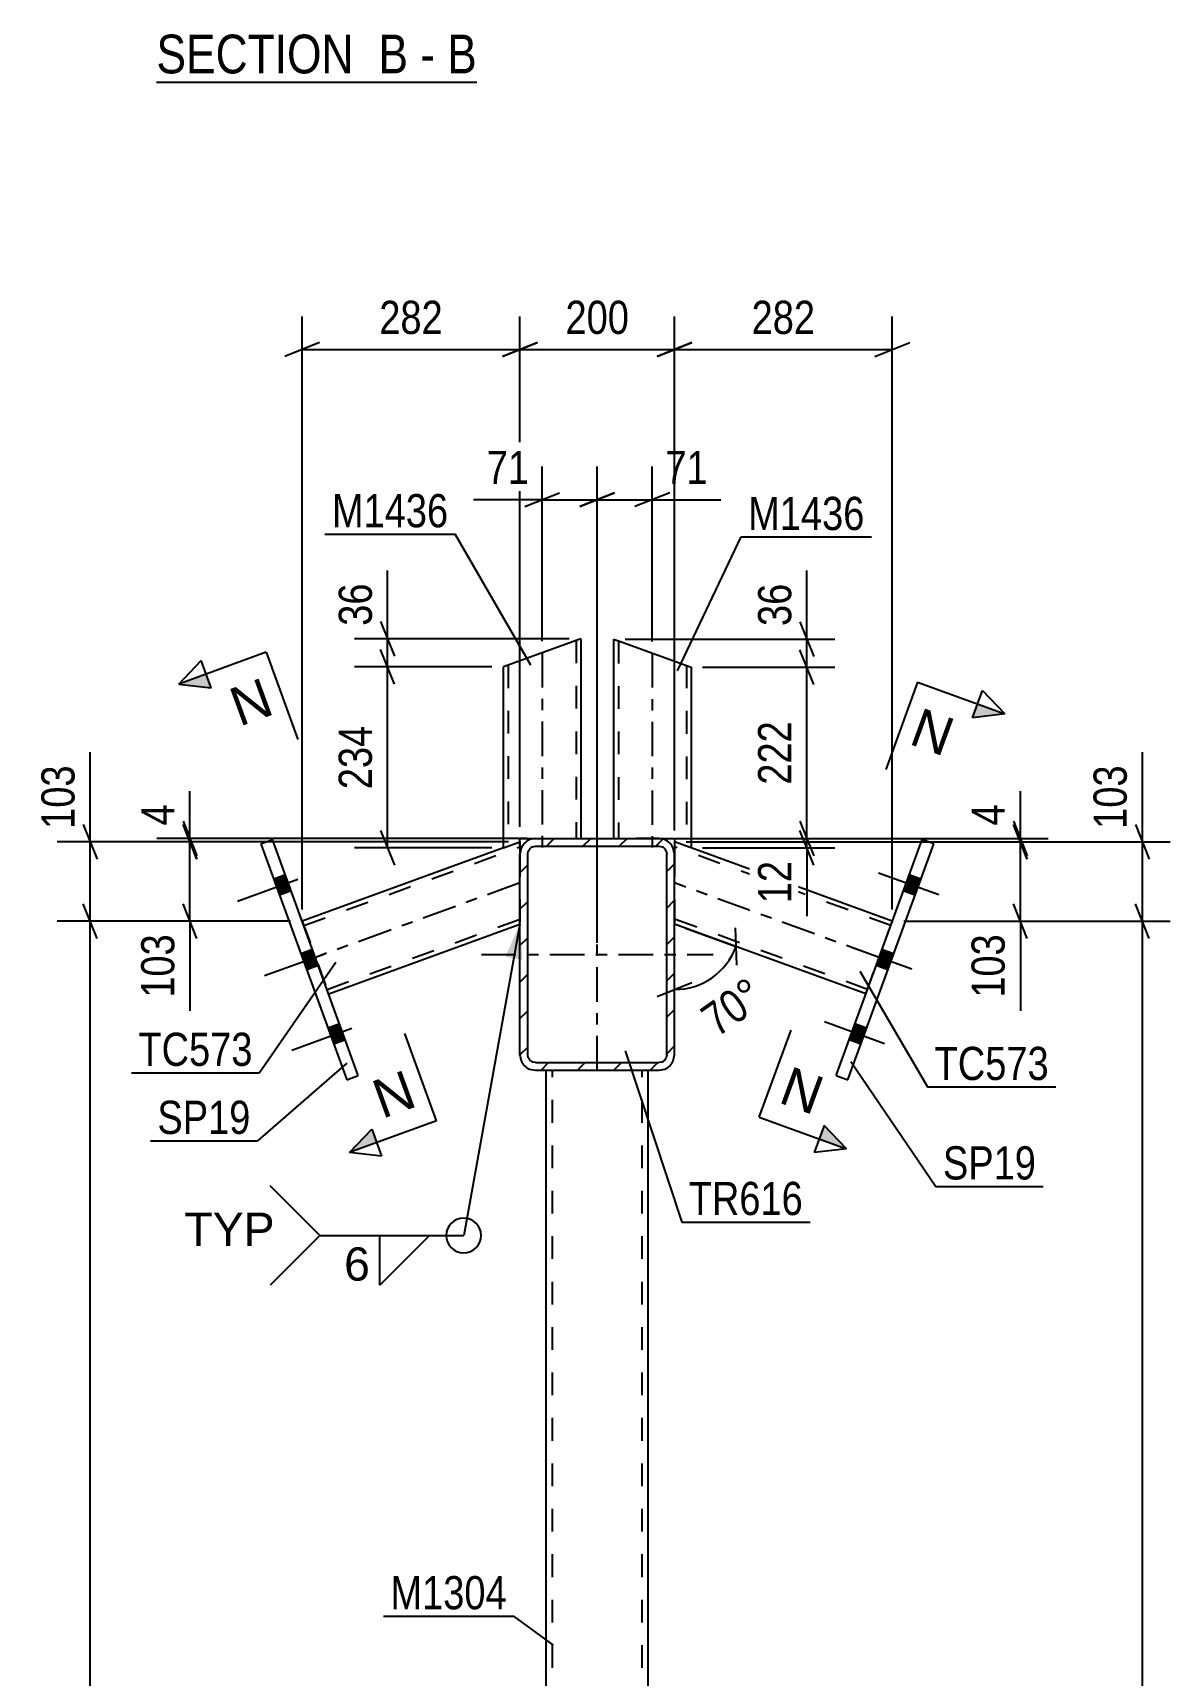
# Model space of a CAD drawing. Header units: millimetres. Extents: x -177 to 1012, y -676 to 165.
# Drawn here: x 353.2 to 451.4, y -439.7 to -298 of the extents above; entities that cross this region are included whole.
import ezdxf

# ---------------------------------------------------------------- set-up
doc = ezdxf.new("R2010")
doc.units = ezdxf.units.MM
doc.linetypes.add('DXK_LINE_DOT2', pattern=[3.9198, 1.9599, -1.9599])
doc.linetypes.add('DXK_LINE_DOT3', pattern=[5.9187, 2.979, -0.9799, 0.9799, -0.9799])
doc.styles.add('Arial', font='ARIAL.TTF', dxfattribs={"height": 0.2})
doc.styles.add('Arial Narrow', font='ARIALN.TTF', dxfattribs={"height": 0.2})

# ---------------------------------------------------------------- blocks, each defined once
blk = doc.blocks.new('Unknown-761545539-13 - 4645')
at = {"color": 6, "linetype": 'Continuous'}
blk.add_line((363.89, -302.28), (391.54, -302.28), dxfattribs=at)
at = {"color": 0, "linetype": 'Continuous'}
for points in [[(382, -301.53), (382, -298.03), (363.89, -298.03), (363.89, -301.53)], [(385.6, -301.53), (385.6, -298.03), (383.05, -298.03), (383.05, -301.53)], [(387.93, -301.53), (387.93, -298.03), (386.65, -298.03), (386.65, -301.53)], [(391.54, -301.53), (391.54, -298.03), (388.98, -298.03), (388.98, -301.53)]]:
    blk.add_wipeout(points, dxfattribs=at)
at = {"color": 7, "linetype": 'Continuous', "style": 'Arial Narrow'}
for s, p in [('SECTION ', (363.89, -301.53)), ('B', (383.05, -301.53)), ('B', (388.98, -301.53)), ('-', (386.65, -301.53))]:
    blk.add_text(s, height=3.34, dxfattribs=at).set_placement(p)
blk = doc.blocks.new('Part-761545539-7983 - 7971')
at = {"color": 2, "linetype": 'Continuous'}
for p, q in [((397.53, -460.47), (397.53, -387.54)), ((406.33, -460.47), (406.33, -387.54))]:
    blk.add_line(p, q, dxfattribs=at)
at = {"color": 7, "linetype": 'DXK_LINE_DOT2'}
for p, q in [((397.53, -387.54), (406.33, -387.54)), ((398.06, -580.21), (398.06, -387.54)), ((405.8, -580.21), (405.8, -387.54))]:
    blk.add_line(p, q, dxfattribs=at)
blk = doc.blocks.new('Bolt-761545539-8017 - 7971')
at = {"linetype": 'Continuous'}
for points in [[(375.52, -372.07), (375.02, -370.69), (374.02, -371.06), (374.52, -372.44)], [(375.52, -372.07), (375.02, -370.69), (374.02, -371.06), (374.52, -372.44)], [(375.52, -372.07), (375.02, -370.69), (374.02, -371.06), (374.52, -372.44)], [(377.86, -378.49), (377.36, -377.11), (376.36, -377.48), (376.86, -378.86)], [(377.86, -378.49), (377.36, -377.11), (376.36, -377.48), (376.86, -378.86)], [(380.2, -384.91), (379.7, -383.54), (378.69, -383.9), (379.19, -385.28)], [(380.2, -384.91), (379.7, -383.54), (378.69, -383.9), (379.19, -385.28)], [(380.2, -384.91), (379.7, -383.54), (378.69, -383.9), (379.19, -385.28)]]:
    blk.add_hatch(color=1, dxfattribs=at).paths.add_polyline_path(points)
at = {"color": 1, "linetype": 'Continuous'}
for p, q in [((376.09, -371.09), (370.89, -372.98)), ((376.09, -371.09), (370.89, -372.98)), ((376.09, -371.09), (370.89, -372.98)), ((375.02, -370.69), (374.02, -371.06)), ((375.02, -370.69), (374.02, -371.06)), ((375.02, -370.69), (374.02, -371.06)), ((375.52, -372.07), (374.52, -372.44)), ((375.52, -372.07), (374.52, -372.44)), ((375.52, -372.07), (374.52, -372.44)), ((378.42, -377.51), (373.22, -379.4)), ((378.42, -377.51), (373.22, -379.4)), ((377.36, -377.11), (376.36, -377.48)), ((377.36, -377.11), (376.36, -377.48)), ((377.86, -378.49), (376.86, -378.86)), ((377.86, -378.49), (376.86, -378.86)), ((380.76, -383.93), (375.56, -385.82)), ((380.76, -383.93), (375.56, -385.82)), ((380.76, -383.93), (375.56, -385.82)), ((379.7, -383.54), (378.69, -383.9)), ((379.7, -383.54), (378.69, -383.9)), ((379.7, -383.54), (378.69, -383.9)), ((380.2, -384.91), (379.19, -385.28)), ((380.2, -384.91), (379.19, -385.28)), ((380.2, -384.91), (379.19, -385.28))]:
    blk.add_line(p, q, dxfattribs=at)
blk = doc.blocks.new('Part-761545539-8029 - 7971')
at = {"color": 2, "linetype": 'Continuous'}
for p, q in [((372.9, -367.99), (373.9, -367.62)), ((372.9, -367.99), (380.31, -388.35)), ((381.31, -387.98), (373.9, -367.62)), ((380.31, -388.35), (381.31, -387.98))]:
    blk.add_line(p, q, dxfattribs=at)
blk = doc.blocks.new('Part-761545539-8134 - 7971')
at = {"linetype": 'Continuous'}
h = blk.add_hatch(dxfattribs=at)
h.set_pattern_fill('', scale=0.7, style=0, pattern_type=0)
h.set_pattern_definition([(45, (395.2627, -386.2094), (-1.57154, 1.57154), [])])
h.paths.add_polyline_path([(395.26, -368.88), (395.26, -386.21), (395.36, -386.72), (395.65, -387.15), (396.09, -387.44), (396.6, -387.54), (407.26, -387.54), (407.77, -387.44), (408.21, -387.15), (408.49, -386.72), (408.6, -386.21), (408.6, -368.88), (408.49, -368.37), (408.21, -367.93), (407.77, -367.64), (407.26, -367.54), (396.6, -367.54), (396.09, -367.64), (395.65, -367.93), (395.36, -368.37)])
h.paths.add_polyline_path([(396.12, -368.4), (396.34, -368.26), (396.6, -368.21), (407.26, -368.21), (407.52, -368.26), (407.73, -368.4), (407.88, -368.62), (407.93, -368.88), (407.93, -386.21), (407.88, -386.46), (407.73, -386.68), (407.52, -386.83), (407.26, -386.88), (396.6, -386.88), (396.34, -386.83), (396.12, -386.68), (395.98, -386.46), (395.93, -386.21), (395.93, -368.88), (395.98, -368.62)])
at = {"color": 2, "linetype": 'Continuous'}
for p, q in [((395.36, -368.37), (395.26, -368.88)), ((396.6, -367.54), (396.09, -367.64)), ((396.34, -368.26), (396.6, -368.21)), ((396.6, -367.54), (407.26, -367.54)), ((396.6, -368.21), (407.26, -368.21)), ((407.77, -367.64), (407.26, -367.54)), ((407.26, -368.21), (407.52, -368.26)), ((408.6, -368.88), (408.49, -368.37)), ((395.26, -386.21), (395.26, -368.88)), ((395.93, -368.88), (395.98, -368.62)), ((395.93, -386.21), (395.93, -368.88)), ((407.88, -368.62), (407.93, -368.88)), ((407.93, -386.21), (407.93, -368.88)), ((408.6, -386.21), (408.6, -368.88)), ((395.26, -386.21), (395.36, -386.72)), ((395.98, -386.46), (395.93, -386.21)), ((407.93, -386.21), (407.88, -386.46)), ((408.49, -386.72), (408.6, -386.21)), ((396.09, -387.44), (396.6, -387.54)), ((396.6, -386.88), (396.34, -386.83)), ((396.6, -386.88), (407.26, -386.88)), ((396.6, -387.54), (407.26, -387.54)), ((407.52, -386.83), (407.26, -386.88)), ((407.26, -387.54), (407.77, -387.44))]:
    blk.add_line(p, q, dxfattribs=at)
at = {"color": 7, "linetype": 'DXK_LINE_DOT3'}
for p, q in [((401.93, -387.54), (401.93, -367.54)), ((391.93, -377.54), (411.93, -377.54))]:
    blk.add_line(p, q, dxfattribs=at)
at = {"color": 2, "linetype": 'Continuous'}
for centre, radius, start, end in [((396.6, -368.88), 1.33, 112.5, 157.5), ((396.6, -368.88), 0.667, 112.5, 157.5), ((407.26, -368.88), 0.667, 22.5, 67.5), ((407.26, -368.88), 1.33, 22.5, 67.5), ((396.6, -386.21), 1.33, 202.5, 247.5), ((396.6, -386.21), 0.667, 202.5, 247.5), ((407.26, -386.21), 0.667, 292.5, 337.5), ((407.26, -386.21), 1.33, 292.5, 337.5)]:
    blk.add_arc(centre, radius, start, end, dxfattribs=at)
blk = doc.blocks.new('Part-761545539-8074 - 7971')
at = {"color": 2, "linetype": 'Continuous'}
for p, q in [((422.54, -387.98), (429.96, -367.62)), ((423.55, -388.35), (430.96, -367.99)), ((430.96, -367.99), (429.96, -367.62)), ((422.54, -387.98), (423.55, -388.35))]:
    blk.add_line(p, q, dxfattribs=at)
blk = doc.blocks.new('Part-761545539-8079 - 7971')
at = {"color": 2, "linetype": 'Continuous'}
for p, q in [((408.6, -367.83), (408.6, -368.68)), ((427.39, -374.67), (410.02, -368.35)), ((408.6, -368.68), (408.6, -368.88)), ((425.11, -380.94), (408.6, -374.93))]:
    blk.add_line(p, q, dxfattribs=at)
at = {"color": 7, "linetype": 'DXK_LINE_DOT2'}
for p, q in [((410.02, -368.35), (408.6, -367.83)), ((408.6, -367.83), (408.6, -367.9)), ((408.6, -367.9), (408.6, -368.08)), ((427.25, -375.05), (408.6, -368.26)), ((408.6, -368.88), (408.6, -374.93)), ((425.25, -380.56), (408.6, -374.5)), ((425.11, -380.94), (427.39, -374.67))]:
    blk.add_line(p, q, dxfattribs=at)
at = {"color": 7, "linetype": 'DXK_LINE_DOT3'}
blk.add_line((426.25, -377.8), (408.6, -371.38), dxfattribs=at)
blk = doc.blocks.new('Bolt-761545539-8125 - 7971')
at = {"linetype": 'Continuous'}
for points in [[(429.34, -372.44), (429.84, -371.06), (428.84, -370.69), (428.34, -372.07)], [(429.34, -372.44), (429.84, -371.06), (428.84, -370.69), (428.34, -372.07)], [(429.34, -372.44), (429.84, -371.06), (428.84, -370.69), (428.34, -372.07)], [(427, -378.86), (427.5, -377.48), (426.5, -377.12), (426, -378.49)], [(427, -378.86), (427.5, -377.48), (426.5, -377.12), (426, -378.49)], [(424.66, -385.28), (425.17, -383.9), (424.16, -383.54), (423.66, -384.91)], [(424.66, -385.28), (425.17, -383.9), (424.16, -383.54), (423.66, -384.91)], [(424.66, -385.28), (425.17, -383.9), (424.16, -383.54), (423.66, -384.91)]]:
    blk.add_hatch(color=1, dxfattribs=at).paths.add_polyline_path(points)
at = {"color": 1, "linetype": 'Continuous'}
for p, q in [((431.41, -372.41), (426.21, -370.52)), ((431.41, -372.41), (426.21, -370.52)), ((431.41, -372.41), (426.21, -370.52)), ((429.84, -371.06), (428.84, -370.69)), ((429.84, -371.06), (428.84, -370.69)), ((429.84, -371.06), (428.84, -370.69)), ((429.34, -372.44), (428.34, -372.07)), ((429.34, -372.44), (428.34, -372.07)), ((429.34, -372.44), (428.34, -372.07)), ((429.07, -378.83), (423.87, -376.94)), ((429.07, -378.83), (423.87, -376.94)), ((427.5, -377.48), (426.5, -377.12)), ((427.5, -377.48), (426.5, -377.12)), ((427, -378.86), (426, -378.49)), ((427, -378.86), (426, -378.49)), ((426.73, -385.25), (421.53, -383.36)), ((426.73, -385.25), (421.53, -383.36)), ((426.73, -385.25), (421.53, -383.36)), ((425.17, -383.9), (424.16, -383.54)), ((425.17, -383.9), (424.16, -383.54)), ((425.17, -383.9), (424.16, -383.54)), ((424.66, -385.28), (423.66, -384.91)), ((424.66, -385.28), (423.66, -384.91)), ((424.66, -385.28), (423.66, -384.91))]:
    blk.add_line(p, q, dxfattribs=at)
blk = doc.blocks.new('Part-761545539-8147 - 7971')
at = {"color": 2, "linetype": 'Continuous'}
for p, q in [((393.83, -368.35), (376.47, -374.67)), ((395.26, -367.83), (395.26, -367.9)), ((395.26, -367.9), (395.26, -368.08)), ((395.26, -368.08), (395.26, -368.88)), ((378.75, -380.94), (395.26, -374.93))]:
    blk.add_line(p, q, dxfattribs=at)
at = {"color": 7, "linetype": 'DXK_LINE_DOT2'}
for p, q in [((376.61, -375.05), (395.26, -368.26)), ((393.83, -368.35), (395.26, -367.83)), ((395.26, -368.08), (395.26, -367.83)), ((395.26, -368.88), (395.26, -374.93)), ((376.47, -374.67), (378.75, -380.94)), ((378.61, -380.56), (395.26, -374.5))]:
    blk.add_line(p, q, dxfattribs=at)
at = {"color": 7, "linetype": 'DXK_LINE_DOT3'}
blk.add_line((395.26, -371.38), (377.61, -377.8), dxfattribs=at)
blk = doc.blocks.new('Part-761545539-8161 - 7971')
at = {"color": 2, "linetype": 'Continuous'}
for p, q in [((403.35, -367.54), (403.35, -350.34)), ((403.35, -350.34), (403.41, -350.36)), ((403.41, -350.36), (403.58, -350.42)), ((403.58, -350.42), (404.15, -350.63)), ((404.15, -350.63), (410.02, -352.77)), ((410.02, -352.77), (410.02, -368.35)), ((407.26, -367.54), (408.6, -367.54)), ((408.6, -367.54), (408.6, -367.83)), ((409.95, -368.33), (408.6, -367.83)), ((410.02, -368.35), (409.95, -368.33))]:
    blk.add_line(p, q, dxfattribs=at)
at = {"color": 7, "linetype": 'DXK_LINE_DOT2'}
for p, q in [((403.58, -350.42), (404, -350.57)), ((403.75, -350.48), (403.75, -367.54)), ((403.75, -350.48), (403.78, -350.5)), ((403.84, -350.52), (404.15, -350.63)), ((409.62, -352.62), (409.62, -368.2)), ((407.26, -367.54), (403.35, -367.54)), ((409.59, -368.19), (409.52, -368.17))]:
    blk.add_line(p, q, dxfattribs=at)
at = {"color": 7, "linetype": 'DXK_LINE_DOT3'}
blk.add_line((406.68, -351.55), (406.68, -368.35), dxfattribs=at)
blk = doc.blocks.new('Part-761545539-8178 - 7971')
at = {"color": 2, "linetype": 'Continuous'}
for p, q in [((400.5, -350.32), (393.83, -352.74)), ((400.5, -350.32), (400.5, -367.54)), ((393.83, -368.35), (393.83, -352.74)), ((393.83, -368.35), (395.26, -367.83)), ((395.26, -367.83), (395.26, -367.54)), ((395.26, -367.54), (396.6, -367.54))]:
    blk.add_line(p, q, dxfattribs=at)
at = {"color": 7, "linetype": 'DXK_LINE_DOT2'}
for p, q in [((400.1, -350.46), (400.1, -367.54)), ((394.23, -352.6), (394.26, -352.59)), ((394.23, -352.6), (394.23, -368.21)), ((396.6, -367.54), (400.5, -367.54))]:
    blk.add_line(p, q, dxfattribs=at)
at = {"color": 7, "linetype": 'DXK_LINE_DOT3'}
blk.add_line((397.17, -351.53), (397.17, -368.35), dxfattribs=at)
blk = doc.blocks.new('StraightDimension-761545539-8457 - 7971')
at = {"color": 7, "linetype": 'Continuous'}
for p, q in [((395.26, -366.54), (395.26, -322.51)), ((408.6, -366.86), (408.6, -322.51)), ((396.76, -324.76), (393.76, -325.96)), ((395.26, -325.36), (408.6, -325.36)), ((407.1, -325.96), (410.1, -324.76))]:
    blk.add_line(p, q, dxfattribs=at)
at = {"color": 0}
blk.add_wipeout([(405.27, -324.61), (405.27, -320.41), (398.59, -320.41), (398.59, -324.61)], dxfattribs=at)
at = {"color": 3, "style": 'Arial Narrow'}
blk.add_text('200', height=2.863, dxfattribs=at).set_placement((399.19, -324.01))
blk = doc.blocks.new('StraightDimension-761545539-8473 - 7971')
at = {"color": 7, "linetype": 'Continuous'}
for p, q in [((376.47, -373.67), (376.47, -322.51)), ((395.26, -366.54), (395.26, -322.51)), ((377.97, -324.76), (374.97, -325.96)), ((376.47, -325.36), (395.26, -325.36)), ((393.76, -325.96), (396.76, -324.76))]:
    blk.add_line(p, q, dxfattribs=at)
at = {"color": 0}
blk.add_wipeout([(389.21, -324.61), (389.21, -320.41), (382.52, -320.41), (382.52, -324.61)], dxfattribs=at)
at = {"color": 3, "style": 'Arial Narrow'}
blk.add_text('282', height=2.863, dxfattribs=at).set_placement((383.12, -324.01))
blk = doc.blocks.new('StraightDimension-761545539-8414 - 7971')
at = {"color": 7, "linetype": 'Continuous'}
for p, q in [((438.44, -367.54), (438.44, -363.46)), ((438.44, -367.54), (438.44, -363.46)), ((437.84, -366.04), (439.04, -369.04)), ((439.04, -369.33), (437.84, -366.33)), ((408, -367.54), (440.84, -367.54)), ((409.6, -367.83), (440.84, -367.83)), ((438.44, -367.83), (438.44, -367.54))]:
    blk.add_line(p, q, dxfattribs=at)
at = {"color": 0}
blk.add_wipeout([(437.69, -363.99), (433.49, -363.99), (433.49, -367.02), (437.69, -367.02)], dxfattribs=at)
at = {"color": 3, "style": 'Arial Narrow'}
blk.add_text('4', height=2.86, rotation=90.0002, dxfattribs=at).set_placement((437.09, -366.42))
blk = doc.blocks.new('StraightDimension-761545539-8259 - 7971')
at = {"color": 7, "linetype": 'Continuous'}
for p, q in [((383.83, -350.32), (383.83, -344.41)), ((383.83, -350.32), (383.83, -344.41)), ((383.23, -348.82), (384.43, -351.82)), ((399.5, -350.32), (380.98, -350.32)), ((384.43, -354.24), (383.23, -351.24)), ((383.83, -352.74), (383.83, -350.32)), ((392.83, -352.74), (380.98, -352.74))]:
    blk.add_line(p, q, dxfattribs=at)
at = {"color": 0}
blk.add_wipeout([(383.08, -344.94), (378.88, -344.94), (378.88, -349.79), (383.08, -349.79)], dxfattribs=at)
at = {"color": 3, "style": 'Arial Narrow'}
blk.add_text('36', height=2.863, rotation=90.0002, dxfattribs=at).set_placement((382.48, -349.19))
blk = doc.blocks.new('StraightDimension-761545539-8198 - 7971')
at = {"color": 7, "linetype": 'Continuous'}
for p, q in [((420.02, -350.34), (420.02, -344.43)), ((420.02, -350.34), (420.02, -344.43)), ((419.42, -348.84), (420.62, -351.84)), ((404.35, -350.34), (422.42, -350.34)), ((420.62, -354.27), (419.42, -351.27)), ((420.02, -352.77), (420.02, -350.34)), ((411.02, -352.77), (422.42, -352.77))]:
    blk.add_line(p, q, dxfattribs=at)
at = {"color": 0}
blk.add_wipeout([(419.27, -344.96), (415.07, -344.96), (415.07, -349.81), (419.27, -349.81)], dxfattribs=at)
at = {"color": 3, "style": 'Arial Narrow'}
blk.add_text('36', height=2.863, rotation=90.0002, dxfattribs=at).set_placement((418.67, -349.21))
blk = doc.blocks.new('StraightDimension-761545539-8236 - 7971')
at = {"color": 7, "linetype": 'Continuous'}
for p, q in [((384.43, -354.24), (383.23, -351.24)), ((392.83, -352.74), (380.98, -352.74)), ((383.83, -368.35), (383.83, -352.74)), ((383.23, -366.85), (384.43, -369.85)), ((392.83, -368.35), (380.98, -368.35))]:
    blk.add_line(p, q, dxfattribs=at)
at = {"color": 0}
blk.add_wipeout([(383.08, -357.21), (378.88, -357.21), (378.88, -363.89), (383.08, -363.89)], dxfattribs=at)
at = {"color": 3, "style": 'Arial Narrow'}
blk.add_text('234', height=2.863, rotation=90.0002, dxfattribs=at).set_placement((382.48, -363.29))
blk = doc.blocks.new('StraightDimension-761545539-8298 - 7971')
at = {"color": 7, "linetype": 'Continuous'}
for p, q in [((397.17, -350.53), (397.17, -335.46)), ((401.93, -376.54), (401.93, -335.46)), ((397.17, -338.31), (391.26, -338.31)), ((397.17, -338.31), (391.26, -338.31)), ((395.67, -338.91), (398.67, -337.71)), ((397.17, -338.31), (401.93, -338.31)), ((403.43, -337.71), (400.43, -338.91))]:
    blk.add_line(p, q, dxfattribs=at)
at = {"color": 0}
blk.add_wipeout([(396.64, -337.56), (396.64, -333.36), (391.79, -333.36), (391.79, -337.56)], dxfattribs=at)
at = {"color": 3, "style": 'Arial Narrow'}
blk.add_text('71', height=2.863, dxfattribs=at).set_placement((392.39, -336.96))
blk = doc.blocks.new('StraightDimension-761545539-8430 - 7971')
at = {"color": 7, "linetype": 'Continuous'}
for p, q in [((437.84, -366.33), (439.04, -369.33)), ((409.6, -367.83), (440.84, -367.83)), ((438.44, -374.67), (438.44, -367.83)), ((439.04, -376.17), (437.84, -373.17)), ((428.39, -374.67), (440.84, -374.67)), ((438.44, -374.67), (438.44, -382.41)), ((438.44, -374.67), (438.44, -382.41))]:
    blk.add_line(p, q, dxfattribs=at)
at = {"color": 0}
blk.add_wipeout([(437.69, -375.2), (433.49, -375.2), (433.49, -381.88), (437.69, -381.88)], dxfattribs=at)
at = {"color": 3, "style": 'Arial Narrow'}
blk.add_text('103', height=2.863, rotation=90.0002, dxfattribs=at).set_placement((437.09, -381.28))
blk = doc.blocks.new('AngleDimension-761545539-8407 - 7971')
at = {"color": 7, "linetype": 'Continuous'}
for p, q in [((413.89, -376.85), (408.6, -374.93)), ((408.6, -380.56), (408.6, -374.93)), ((409.54, -375.27), (413.89, -376.85)), ((413.84, -375.24), (413.94, -378.47)), ((407.1, -381.16), (410.1, -379.96))]:
    blk.add_line(p, q, dxfattribs=at)
blk.add_arc((408.6, -374.93), 5.64, 270, 340, dxfattribs=at)
at = {"color": 0}
blk.add_wipeout([(417.4, -381.87), (414.99, -378.43), (409.7, -382.13), (412.11, -385.57)], dxfattribs=at)
at = {"color": 3, "style": 'Arial Narrow'}
blk.add_text('70°', height=2.863, rotation=35.002, dxfattribs=at).set_placement((412.26, -384.74))
blk = doc.blocks.new('StraightDimension-761545539-8215 - 7971')
at = {"color": 7, "linetype": 'Continuous'}
for p, q in [((420.62, -354.27), (419.42, -351.27)), ((411.02, -352.77), (422.42, -352.77)), ((420.02, -367.54), (420.02, -352.77)), ((419.42, -366.04), (420.62, -369.04)), ((408, -367.54), (422.42, -367.54))]:
    blk.add_line(p, q, dxfattribs=at)
at = {"color": 0}
blk.add_wipeout([(419.27, -356.81), (415.07, -356.81), (415.07, -363.5), (419.27, -363.5)], dxfattribs=at)
at = {"color": 3, "style": 'Arial Narrow'}
blk.add_text('222', height=2.863, rotation=90.0002, dxfattribs=at).set_placement((418.67, -362.9))
blk = doc.blocks.new('StraightDimension-761545539-8182 - 7971')
at = {"color": 7, "linetype": 'Continuous'}
for p, q in [((419.42, -366.04), (420.62, -369.04)), ((420.62, -369.85), (419.42, -366.85)), ((408, -367.54), (422.42, -367.54)), ((411.02, -368.35), (422.42, -368.35)), ((420.02, -368.35), (420.02, -367.54)), ((420.02, -368.35), (420.02, -374.25)), ((420.02, -368.35), (420.02, -374.25))]:
    blk.add_line(p, q, dxfattribs=at)
at = {"color": 0}
blk.add_wipeout([(419.27, -368.87), (415.07, -368.87), (415.07, -373.73), (419.27, -373.73)], dxfattribs=at)
at = {"color": 3, "style": 'Arial Narrow'}
blk.add_text('12', height=2.863, rotation=90.0002, dxfattribs=at).set_placement((418.67, -373.13))
blk = doc.blocks.new('StraightDimension-761545539-8487 - 7971')
at = {"color": 7, "linetype": 'Continuous'}
for p, q in [((366.78, -367.54), (366.78, -363.46)), ((366.78, -367.54), (366.78, -363.46)), ((366.18, -366.04), (367.38, -369.04)), ((367.38, -369.33), (366.18, -366.33)), ((395.86, -367.54), (363.93, -367.54)), ((394.26, -367.83), (363.93, -367.83)), ((366.78, -367.83), (366.78, -367.54))]:
    blk.add_line(p, q, dxfattribs=at)
at = {"color": 0}
blk.add_wipeout([(366.03, -363.99), (361.83, -363.99), (361.83, -367.02), (366.03, -367.02)], dxfattribs=at)
at = {"color": 3, "style": 'Arial Narrow'}
blk.add_text('4', height=2.86, rotation=90.0002, dxfattribs=at).set_placement((365.43, -366.42))
blk = doc.blocks.new('StraightDimension-761545539-8280 - 7971')
at = {"color": 7, "linetype": 'Continuous'}
for p, q in [((401.93, -376.54), (401.93, -335.46)), ((406.68, -350.55), (406.68, -335.46)), ((400.43, -338.91), (403.43, -337.71)), ((401.93, -338.31), (406.68, -338.31)), ((408.18, -337.71), (405.18, -338.91)), ((406.68, -338.31), (412.59, -338.31)), ((406.68, -338.31), (412.59, -338.31))]:
    blk.add_line(p, q, dxfattribs=at)
at = {"color": 0}
blk.add_wipeout([(412.06, -337.56), (412.06, -333.36), (407.21, -333.36), (407.21, -337.56)], dxfattribs=at)
at = {"color": 3, "style": 'Arial Narrow'}
blk.add_text('71', height=2.863, dxfattribs=at).set_placement((407.81, -336.96))
blk = doc.blocks.new('StraightDimension-761545539-8444 - 7971')
at = {"color": 7, "linetype": 'Continuous'}
for p, q in [((408.6, -366.86), (408.6, -322.51)), ((427.39, -373.67), (427.39, -322.51)), ((410.1, -324.76), (407.1, -325.96)), ((408.6, -325.36), (427.39, -325.36)), ((425.89, -325.96), (428.89, -324.76))]:
    blk.add_line(p, q, dxfattribs=at)
at = {"color": 0}
blk.add_wipeout([(421.34, -324.61), (421.34, -320.41), (414.65, -320.41), (414.65, -324.61)], dxfattribs=at)
at = {"color": 3, "style": 'Arial Narrow'}
blk.add_text('282', height=2.863, dxfattribs=at).set_placement((415.25, -324.01))
blk = doc.blocks.new('StraightDimension-761545539-8506 - 7971')
at = {"color": 7, "linetype": 'Continuous'}
for p, q in [((366.18, -366.33), (367.38, -369.33)), ((394.26, -367.83), (363.93, -367.83)), ((366.78, -374.67), (366.78, -367.83)), ((367.38, -376.17), (366.18, -373.17)), ((375.47, -374.67), (363.93, -374.67)), ((366.78, -374.67), (366.78, -382.41)), ((366.78, -374.67), (366.78, -382.41))]:
    blk.add_line(p, q, dxfattribs=at)
at = {"color": 0}
blk.add_wipeout([(366.03, -375.2), (361.83, -375.2), (361.83, -381.88), (366.03, -381.88)], dxfattribs=at)
at = {"color": 3, "style": 'Arial Narrow'}
blk.add_text('103', height=2.863, rotation=90.0002, dxfattribs=at).set_placement((365.43, -381.28))
blk = doc.blocks.new('StraightDimension-761545539-20137 - 7971')
at = {"color": 7, "linetype": 'Continuous'}
for p, q in [((358.17, -367.83), (358.17, -360.1)), ((358.17, -367.83), (358.17, -360.1)), ((357.57, -366.33), (358.77, -369.33)), ((394.26, -367.83), (355.32, -367.83)), ((358.17, -374.67), (358.17, -367.83)), ((358.77, -376.17), (357.57, -373.17)), ((375.47, -374.67), (355.32, -374.67))]:
    blk.add_line(p, q, dxfattribs=at)
at = {"color": 0}
blk.add_wipeout([(357.42, -360.62), (353.22, -360.62), (353.22, -367.31), (357.42, -367.31)], dxfattribs=at)
at = {"color": 3, "style": 'Arial Narrow'}
blk.add_text('103', height=2.863, rotation=90.0002, dxfattribs=at).set_placement((356.82, -366.71))
blk = doc.blocks.new('StraightDimension-761545539-20138 - 7971')
at = {"color": 7, "linetype": 'Continuous'}
for p, q in [((358.77, -376.17), (357.57, -373.17)), ((375.47, -374.67), (355.32, -374.67)), ((358.17, -591.31), (358.17, -374.67))]:
    blk.add_line(p, q, dxfattribs=at)
blk = doc.blocks.new('StraightDimension-761545539-20171 - 7971')
at = {"color": 7, "linetype": 'Continuous'}
for p, q in [((448.97, -367.83), (448.97, -360.1)), ((448.97, -367.83), (448.97, -360.1)), ((448.37, -366.33), (449.57, -369.33)), ((409.6, -367.83), (451.37, -367.83)), ((448.97, -374.67), (448.97, -367.83)), ((449.57, -376.17), (448.37, -373.17)), ((428.39, -374.67), (451.37, -374.67))]:
    blk.add_line(p, q, dxfattribs=at)
at = {"color": 0}
blk.add_wipeout([(448.22, -360.62), (444.02, -360.62), (444.02, -367.31), (448.22, -367.31)], dxfattribs=at)
at = {"color": 3, "style": 'Arial Narrow'}
blk.add_text('103', height=2.863, rotation=90.0002, dxfattribs=at).set_placement((447.62, -366.71))
blk = doc.blocks.new('StraightDimension-761545539-20172 - 7971')
at = {"color": 7, "linetype": 'Continuous'}
for p, q in [((449.57, -376.17), (448.37, -373.17)), ((428.39, -374.67), (451.37, -374.67)), ((448.97, -591.31), (448.97, -374.67))]:
    blk.add_line(p, q, dxfattribs=at)
blk = doc.blocks.new('SectionMark-761545539-8649 - 7971')
at = {"linetype": 'Continuous'}
for points in [[(434.31, -357.12), (434.74, -355.94), (437.09, -356.8)], [(421.08, -393.47), (421.51, -392.29), (423.43, -394.32)]]:
    blk.add_hatch(color=6, dxfattribs=at).paths.add_polyline_path(points)
at = {"color": 6, "linetype": 'Continuous'}
for p, q in [((434.31, -357.12), (435.17, -354.77)), ((435.17, -354.77), (437.09, -356.8)), ((437.09, -356.8), (434.31, -357.12)), ((421.51, -392.29), (420.65, -394.64)), ((423.43, -394.32), (421.51, -392.29)), ((423.43, -394.32), (420.65, -394.64))]:
    blk.add_line(p, q, dxfattribs=at)
at = {"color": 0, "linetype": 'Continuous'}
for points in [[(431.88, -360.49), (433.08, -357.2), (429.91, -356.05), (428.71, -359.34)], [(420.62, -391.44), (421.81, -388.15), (418.65, -387), (417.45, -390.28)]]:
    blk.add_wipeout(points, dxfattribs=at)
at = {"color": 6, "linetype": 'Continuous'}
for p, q in [((429.57, -354.06), (426.83, -361.58)), ((429.57, -354.06), (437.09, -356.8)), ((415.91, -391.59), (418.65, -384.07)), ((415.91, -391.59), (423.43, -394.32))]:
    blk.add_line(p, q, dxfattribs=at)
at = {"color": 3, "linetype": 'Continuous', "style": 'Arial'}
for p in [(428.71, -359.34), (417.45, -390.28)]:
    blk.add_text('N', height=3.34, rotation=-20.002, dxfattribs=at).set_placement(p)
blk = doc.blocks.new('Mark-761545539-7979 - 7971')
at = {"color": 0}
blk.add_wipeout([(394.13, -434.04), (394.13, -431.04), (384.08, -431.04), (384.08, -434.04)], dxfattribs=at)
blk.add_wipeout([(394.13, -434.04), (394.13, -431.04), (384.08, -431.04), (384.08, -434.04)], dxfattribs=at)
at = {"color": 30, "linetype": 'Continuous'}
for p in [(383.48, -434.64), (398.15, -437.14)]:
    blk.add_line(p, (394.73, -434.64), dxfattribs=at)
at = {"color": 3, "style": 'Arial Narrow'}
blk.add_text('M1304', height=2.863, dxfattribs=at).set_placement((384.08, -434.04))
blk = doc.blocks.new('Mark-761545539-8075 - 7971')
at = {"color": 0}
blk.add_wipeout([(440.9, -388.38), (440.9, -385.38), (431.04, -385.38), (431.04, -388.38)], dxfattribs=at)
blk.add_wipeout([(440.9, -388.38), (440.9, -385.38), (431.04, -385.38), (431.04, -388.38)], dxfattribs=at)
at = {"color": 30, "linetype": 'Continuous'}
for p, q in [((424.59, -379), (430.44, -388.98)), ((430.44, -388.98), (441.5, -388.98))]:
    blk.add_line(p, q, dxfattribs=at)
at = {"color": 3, "style": 'Arial Narrow'}
blk.add_text('TC573', height=2.863, dxfattribs=at).set_placement((431.04, -388.38))
blk = doc.blocks.new('SectionMark-761545539-8653 - 7971')
at = {"linetype": 'Continuous'}
for points in [[(368.18, -353.36), (368.61, -354.54), (365.83, -354.22)], [(382.47, -392.61), (382.89, -393.78), (380.54, -394.64)]]:
    blk.add_hatch(color=6, dxfattribs=at).paths.add_polyline_path(points)
at = {"color": 6, "linetype": 'Continuous'}
for p, q in [((365.83, -354.22), (367.75, -352.19)), ((368.61, -354.54), (367.75, -352.19)), ((365.83, -354.22), (368.61, -354.54)), ((380.54, -394.64), (382.47, -392.61)), ((382.47, -392.61), (383.32, -394.96)), ((383.32, -394.96), (380.54, -394.64))]:
    blk.add_line(p, q, dxfattribs=at)
at = {"color": 0, "linetype": 'Continuous'}
for points in [[(374.21, -356.76), (373.01, -353.47), (369.84, -354.62), (371.04, -357.91)], [(386.52, -390.6), (385.33, -387.31), (382.16, -388.46), (383.36, -391.75)]]:
    blk.add_wipeout(points, dxfattribs=at)
at = {"color": 6, "linetype": 'Continuous'}
for p, q in [((373.35, -351.48), (365.83, -354.22)), ((373.35, -351.48), (376.09, -359)), ((388.06, -391.9), (385.33, -384.38)), ((388.06, -391.9), (380.54, -394.64))]:
    blk.add_line(p, q, dxfattribs=at)
at = {"color": 3, "linetype": 'Continuous', "style": 'Arial'}
for p in [(371.04, -357.91), (383.36, -391.75)]:
    blk.add_text('N', height=3.34, rotation=20.002, dxfattribs=at).set_placement(p)
blk = doc.blocks.new('Mark-761545539-8025 - 7971')
at = {"color": 0}
blk.add_wipeout([(372.01, -393.03), (372.01, -390.03), (363.97, -390.03), (363.97, -393.03)], dxfattribs=at)
blk.add_wipeout([(372.01, -393.03), (372.01, -390.03), (363.97, -390.03), (363.97, -393.03)], dxfattribs=at)
at = {"color": 30, "linetype": 'Continuous'}
for p in [(380.31, -386.93), (363.37, -393.63)]:
    blk.add_line(p, (372.61, -393.63), dxfattribs=at)
at = {"color": 3, "style": 'Arial Narrow'}
blk.add_text('SP19', height=2.863, dxfattribs=at).set_placement((363.97, -393.03))
blk = doc.blocks.new('Mark-761545539-8157 - 7971')
at = {"color": 0}
blk.add_wipeout([(425, -340.93), (425, -337.93), (414.95, -337.93), (414.95, -340.93)], dxfattribs=at)
blk.add_wipeout([(425, -340.93), (425, -337.93), (414.95, -337.93), (414.95, -340.93)], dxfattribs=at)
at = {"color": 30, "linetype": 'Continuous'}
for p, q in [((408.86, -353.09), (414.35, -341.53)), ((414.35, -341.53), (425.6, -341.53))]:
    blk.add_line(p, q, dxfattribs=at)
at = {"color": 3, "style": 'Arial Narrow'}
blk.add_text('M1436', height=2.863, dxfattribs=at).set_placement((414.95, -340.93))
blk = doc.blocks.new('Mark-761545539-8070 - 7971')
at = {"color": 0}
blk.add_wipeout([(439.8, -396.96), (439.8, -393.96), (431.76, -393.96), (431.76, -396.96)], dxfattribs=at)
blk.add_wipeout([(439.8, -396.96), (439.8, -393.96), (431.76, -393.96), (431.76, -396.96)], dxfattribs=at)
at = {"color": 30, "linetype": 'Continuous'}
for p, q in [((423.81, -386.77), (431.16, -397.56)), ((431.16, -397.56), (440.4, -397.56))]:
    blk.add_line(p, q, dxfattribs=at)
at = {"color": 3, "style": 'Arial Narrow'}
blk.add_text('SP19', height=2.863, dxfattribs=at).set_placement((431.76, -396.96))
blk = doc.blocks.new('Mark-761545539-8143 - 7971')
at = {"color": 0}
blk.add_wipeout([(372.19, -387.16), (372.19, -384.16), (362.33, -384.16), (362.33, -387.16)], dxfattribs=at)
blk.add_wipeout([(372.19, -387.16), (372.19, -384.16), (362.33, -384.16), (362.33, -387.16)], dxfattribs=at)
at = {"color": 30, "linetype": 'Continuous'}
for p in [(379.38, -378.24), (361.73, -387.76)]:
    blk.add_line(p, (372.79, -387.76), dxfattribs=at)
at = {"color": 3, "style": 'Arial Narrow'}
blk.add_text('TC573', height=2.863, dxfattribs=at).set_placement((362.33, -387.16))
blk = doc.blocks.new('WeldMark-761545539-8663 - 7971')
at = {"linetype": 'Continuous'}
blk.add_hatch(color=30, dxfattribs=at).paths.add_polyline_path([(393.99, -377.74), (395.26, -374.93), (395.47, -378.01)])
at = {"color": 30, "linetype": 'Continuous'}
blk.add_line((395.26, -374.93), (390.4, -401.79), dxfattribs=at)
at = {"color": 3, "linetype": 'Continuous'}
for q in [(373.69, -397.51), (373.69, -406.08)]:
    blk.add_line((377.98, -401.79), q, dxfattribs=at)
for start, end in [(90, 270), (270, 90)]:
    blk.add_arc((390.4, -401.79), 1.5, start, end, dxfattribs=at)
at = {"color": 0}
blk.add_wipeout([(382.5, -405.89), (382.5, -402.49), (379.88, -402.49), (379.88, -405.89)], dxfattribs=at)
at = {"color": 30, "linetype": 'Continuous'}
blk.add_line((377.98, -401.79), (390.4, -401.79), dxfattribs=at)
at = {"color": 3, "linetype": 'Continuous'}
for p, q in [((383.16, -401.79), (387.44, -401.79)), ((387.44, -401.79), (383.16, -406.08)), ((383.16, -406.08), (383.16, -401.79))]:
    blk.add_line(p, q, dxfattribs=at)
at = {"color": 3, "style": 'Arial'}
blk.add_text('6', height=2.87, dxfattribs=at).set_placement((380.08, -405.69))
at = {"color": 0, "linetype": 'Continuous'}
blk.add_wipeout([(374.08, -402.69), (374.08, -399.69), (366.3, -399.69), (366.3, -402.69)], dxfattribs=at)
blk.add_wipeout([(374.08, -402.69), (374.08, -399.69), (366.3, -399.69), (366.3, -402.69)], dxfattribs=at)
at = {"color": 3, "linetype": 'Continuous', "style": 'Arial'}
blk.add_text('TYP', height=2.865, dxfattribs=at).set_placement((366.3, -402.69))
blk = doc.blocks.new('Mark-761545539-8130 - 7971')
at = {"color": 0}
blk.add_wipeout([(419.69, -400.03), (419.69, -397.03), (409.82, -397.03), (409.82, -400.03)], dxfattribs=at)
blk.add_wipeout([(419.69, -400.03), (419.69, -397.03), (409.82, -397.03), (409.82, -400.03)], dxfattribs=at)
at = {"color": 30, "linetype": 'Continuous'}
for p, q in [((404.33, -385.85), (409.22, -400.63)), ((409.22, -400.63), (420.29, -400.63))]:
    blk.add_line(p, q, dxfattribs=at)
at = {"color": 3, "style": 'Arial Narrow'}
blk.add_text('TR616', height=2.863, dxfattribs=at).set_placement((409.82, -400.03))
blk = doc.blocks.new('Mark-761545539-8174 - 7971')
at = {"color": 0}
blk.add_wipeout([(389.08, -340.69), (389.08, -337.69), (379.03, -337.69), (379.03, -340.69)], dxfattribs=at)
blk.add_wipeout([(389.08, -340.69), (389.08, -337.69), (379.03, -337.69), (379.03, -340.69)], dxfattribs=at)
at = {"color": 30, "linetype": 'Continuous'}
for p in [(378.43, -341.29), (396.19, -352.6)]:
    blk.add_line(p, (389.68, -341.29), dxfattribs=at)
at = {"color": 3, "style": 'Arial Narrow'}
blk.add_text('M1436', height=2.863, dxfattribs=at).set_placement((379.03, -340.69))

msp = doc.modelspace()

# ---------------------------------------------------------------- block references
for name in ['Unknown-761545539-13 - 4645', 'Part-761545539-8178 - 7971', 'Part-761545539-8161 - 7971', 'Part-761545539-8029 - 7971', 'Part-761545539-8147 - 7971', 'Part-761545539-8134 - 7971', 'Part-761545539-8079 - 7971', 'Part-761545539-8074 - 7971', 'Bolt-761545539-8017 - 7971', 'Bolt-761545539-8125 - 7971', 'Part-761545539-7983 - 7971']:
    msp.add_blockref(name, (0, 0))

# ---------------------------------------------------------------- next in the draw order: block references
msp.add_blockref('StraightDimension-761545539-8457 - 7971', (0, 0))

# ---------------------------------------------------------------- next in the draw order: block references
for name in ['StraightDimension-761545539-8473 - 7971', 'StraightDimension-761545539-8198 - 7971', 'StraightDimension-761545539-8414 - 7971']:
    msp.add_blockref(name, (0, 0))

# ---------------------------------------------------------------- next in the draw order: block references
for name in ['StraightDimension-761545539-8259 - 7971', 'StraightDimension-761545539-8430 - 7971']:
    msp.add_blockref(name, (0, 0))

# ---------------------------------------------------------------- next in the draw order: block references
for name in ['StraightDimension-761545539-8236 - 7971', 'StraightDimension-761545539-8215 - 7971', 'AngleDimension-761545539-8407 - 7971']:
    msp.add_blockref(name, (0, 0))

# ---------------------------------------------------------------- next in the draw order: block references
for name in ['StraightDimension-761545539-8298 - 7971', 'StraightDimension-761545539-8182 - 7971']:
    msp.add_blockref(name, (0, 0))

# ---------------------------------------------------------------- next in the draw order: block references
for name in ['StraightDimension-761545539-8280 - 7971', 'StraightDimension-761545539-8487 - 7971']:
    msp.add_blockref(name, (0, 0))

# ---------------------------------------------------------------- next in the draw order: block references
for name in ['StraightDimension-761545539-8444 - 7971', 'StraightDimension-761545539-8506 - 7971']:
    msp.add_blockref(name, (0, 0))

# ---------------------------------------------------------------- next in the draw order: block references
for name in ['Mark-761545539-8157 - 7971', 'StraightDimension-761545539-20137 - 7971', 'StraightDimension-761545539-20171 - 7971']:
    msp.add_blockref(name, (0, 0))

# ---------------------------------------------------------------- next in the draw order: block references
for name in ['StraightDimension-761545539-20138 - 7971', 'StraightDimension-761545539-20172 - 7971']:
    msp.add_blockref(name, (0, 0))

# ---------------------------------------------------------------- next in the draw order: block references
for name in ['SectionMark-761545539-8653 - 7971', 'SectionMark-761545539-8649 - 7971', 'Mark-761545539-7979 - 7971']:
    msp.add_blockref(name, (0, 0))

# ---------------------------------------------------------------- next in the draw order: block references
for name in ['Mark-761545539-8174 - 7971', 'Mark-761545539-8075 - 7971', 'Mark-761545539-8130 - 7971', 'Mark-761545539-8025 - 7971']:
    msp.add_blockref(name, (0, 0))

# ---------------------------------------------------------------- next in the draw order: block references
for name in ['Mark-761545539-8143 - 7971', 'Mark-761545539-8070 - 7971']:
    msp.add_blockref(name, (0, 0))

# ---------------------------------------------------------------- next in the draw order: block references
msp.add_blockref('WeldMark-761545539-8663 - 7971', (0, 0))

doc.saveas('drawing.dxf')
